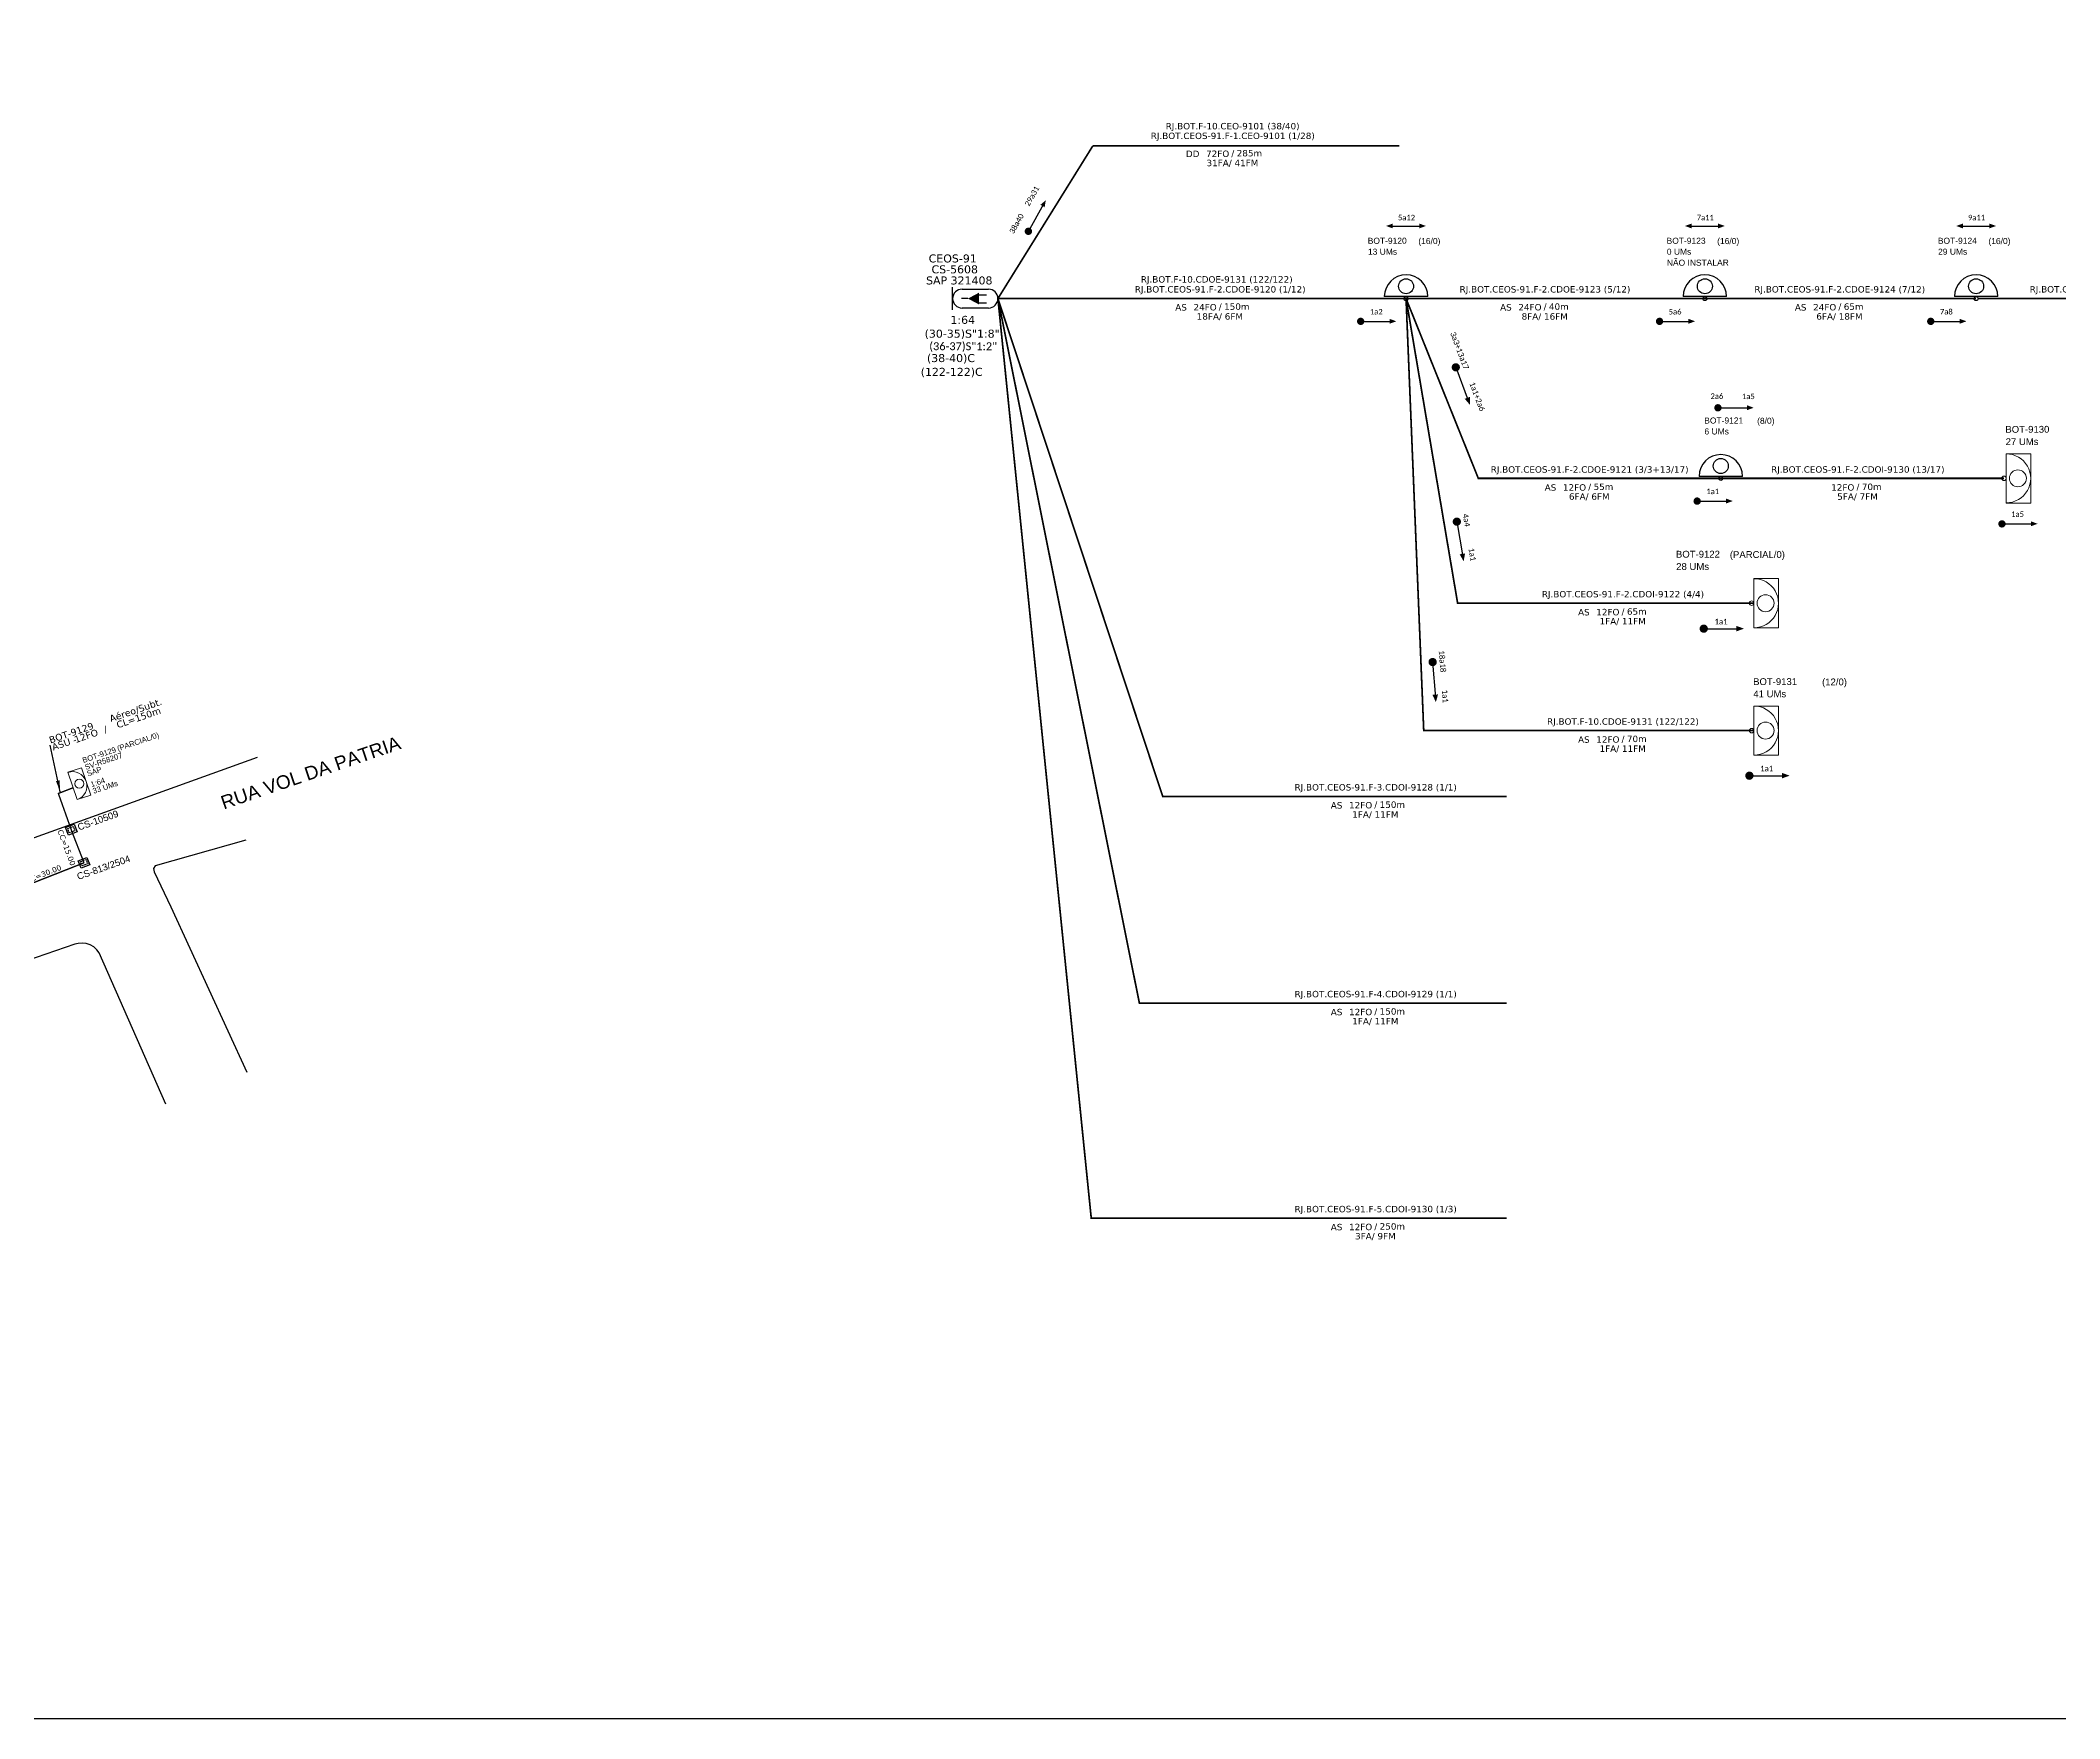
# Model space of a CAD drawing. Header units: metres. Extents: x 0 to 841, y 1 to 595.
# Drawn here: x 285.8 to 643.2, y 0.5 to 297.5 of the extents above; entities that cross this region are included whole.
import ezdxf
from ezdxf.enums import TextEntityAlignment as Align

# ---------------------------------------------------------------- set-up
doc = ezdxf.new("R2010")
doc.units = ezdxf.units.M
for name, color, linetype, lineweight in [("20.0-LEGENDA DOS CDO'S", 1, 'Continuous', 0), ('20.1-CDO_INTERIOR', 1, 'Continuous', 0), ('40.1-ETIQUETAS', 1, 'Continuous', 20)]:
    doc.layers.add(name, color=color, linetype=linetype, lineweight=lineweight)
for name, color, linetype in [('20.4-CEOS', 1, 'Continuous'), ('CAP a instalar', 1, 'Continuous'), ('celulas gpon', 7, 'Continuous'), ('label_cabos', 7, 'Continuous'), ('locais', 7, 'Continuous'), ('locais legendas', 7, 'Continuous'), ('QUADRA', 7, 'Continuous'), ('Segmento de Logradouro Texto', 238, 'Continuous'), ('SETA', 7, 'Continuous')]:
    doc.layers.add(name, color=color, linetype=linetype)
doc.styles.add('ARIAL', font='arial.ttf')
doc.styles.add('DIGICADE', font='arial.ttf')
doc.styles.add('siredit', font='verdana.ttf')
doc.styles.get("Standard").update_dxf_attribs({"font": 'arial.ttf'})
doc.linetypes.add('FENCELINE1', pattern='A,0.25,-0.1,[133,ltypeshp.shx,S=0.1,R=0,X=-0.1,Y=0],-0.1,1', length=1.45)
doc.dimstyles.new('CC', dxfattribs={"dimtxt": 1, "dimasz": 2, "dimexe": 0.18, "dimexo": 0.0625, "dimgap": 0.09, "dimtad": 0, "dimdec": 0, "dimrnd": 1, "dimzin": 0, "dimdsep": 46, "dimtxsty": 'siredit', "dimblk": 'NONE', "dimcen": 0, "dimse1": 1, "dimse2": 1, "dimsd1": 1, "dimsd2": 1, "dimclrt": 7, "dimadec": 0, "dimazin": 0, "dimtfac": 1, "dimtdec": 0, "dimtofl": 0, "dimtmove": 0, "dimatfit": 3, "dimfxl": 0, "dimtolj": 1, "dimtzin": 0, "dimarcsym": 0})

# ---------------------------------------------------------------- blocks, each defined once
blk = doc.blocks.new('_None')

msp = doc.modelspace()

# ---------------------------------------------------------------- linework, layer by layer
at = {"color": 8}
msp.add_line((584.25, 252.2, 0.01), (576.55, 252.2, 0.01), dxfattribs=at)
at = {"color": 7}
msp.add_lwpolyline([(0.35, 0.54), (841.35, 0.54), (841.35, 594.54), (0.35, 594.54)], close=True, dxfattribs=at)
at = {"elevation": 0.01}
for points in [[(460.5, 263.47, 0.648, 0.648, 1), (460.82, 264.04, 0.648, 0.648, 1)], [(519.16, 247.82, 0.648, 0.648, 1), (519.8, 247.82, 0.648, 0.648, 1)], [(572.05, 247.82, 0.648, 0.648, 1), (572.7, 247.82, 0.648, 0.648, 1)]]:
    msp.add_lwpolyline(points, format="xyseb", close=True, dxfattribs=at)
at = {"color": 7, "elevation": 0.01}
for points in [[(620.06, 247.82, 0.648, 0.648, 1), (620.71, 247.82, 0.648, 0.648, 1)], [(620.06, 247.82, 0.648, 0.648, 1), (620.71, 247.82, 0.648, 0.648, 1)], [(578.71, 216.01, 0.648, 0.648, 1), (579.36, 216.01, 0.648, 0.648, 1)]]:
    msp.add_lwpolyline(points, format="xyseb", close=True, dxfattribs=at)
at = {"const_width": 0.731, "elevation": 0.01}
for points in [[(536.19, 240.03, 1), (536.44, 239.35, 1)], [(536.44, 212.73, 1), (536.56, 212.01, 1)], [(579.84, 193.43, 1), (580.57, 193.43, 1)], [(587.92, 167.41, 1), (588.65, 167.41, 1)]]:
    msp.add_lwpolyline(points, format="xyb", close=True, dxfattribs=at)
msp.add_lwpolyline([(582.39, 232.52, 0.65, 0.65, 1), (583.04, 232.52, 0.65, 0.65, 1)], format="xyseb", close=True)
at = {"elevation": 0.01}
msp.add_lwpolyline([(578.75, 220.04), (593.52, 220.04)], dxfattribs=at)
at = {"color": 7}
msp.add_lwpolyline([(632.66, 211.98, 0.648, 0.648, 1), (633.31, 211.98, 0.648, 0.648, 1)], format="xyseb", close=True, dxfattribs=at)
at = {"color": 1, "const_width": 0.731, "elevation": 0.01}
msp.add_lwpolyline([(532.19, 187.89, 1), (532.24, 187.16, 1)], format="xyb", close=True, dxfattribs=at)
at = {"color": 8}
for centre, radius in [((580.4, 254.03, 0.01), 1.33), ((580.4, 251.85, 0.01), 0.357)]:
    msp.add_circle(centre, radius, dxfattribs=at)
msp.add_arc((580.4, 252.2, 0.01), 3.85, 0, 180, dxfattribs=at)
at = {"layer": '20.1-CDO_INTERIOR', "color": 8, "lineweight": 18}
msp.add_lwpolyline([(294.71, 163.99), (293.07, 168.82), (290.66, 168.01), (292.29, 163.18)], close=True, dxfattribs=at)
msp.add_circle((292.68, 166), 0.816, dxfattribs=at)
msp.add_arc((291.47, 165.59), 2.55, 288.6598, 108.6598, dxfattribs=at)
at = {"layer": '20.4-CEOS', "color": 5}
for p, q in [((448.92, 253.52, 0.01), (453.6, 253.52, 0.01)), ((453.6, 250.18, 0.01), (448.92, 250.18, 0.01))]:
    msp.add_line(p, q, dxfattribs=at)
at = {"layer": '20.4-CEOS', "color": 5, "elevation": 0.01}
for points in [[(447.25, 249.83), (447.25, 253.86)], [(449.97, 251.85), (448.84, 251.85)], [(451.81, 252.51), (453.24, 252.51)], [(451.81, 251.12), (453.24, 251.12)]]:
    msp.add_lwpolyline(points, dxfattribs=at)
msp.add_lwpolyline([(449.97, 251.85, 0, 2.06, 0), (451.9, 251.85, 2.06, 2.06, 0)], format="xyseb", dxfattribs=at)
at = {"layer": '20.4-CEOS', "color": 5}
for centre, start, end in [((448.92, 251.85, 0.01), 90, 270), ((453.6, 251.85, 0.01), 270, 90)]:
    msp.add_arc(centre, 1.67, start, end, dxfattribs=at)
at = {"layer": '40.1-ETIQUETAS', "color": 7}
msp.add_line((633.74, 215.69, 0.01), (633.74, 224.39, 0.01), dxfattribs=at)
at = {"layer": '40.1-ETIQUETAS', "color": 8}
msp.add_line((589.09, 193.59, 0.01), (589.09, 202.29, 0.01), dxfattribs=at)
at = {"layer": '40.1-ETIQUETAS', "color": 1}
msp.add_line((589.09, 171.04, 0.01), (589.09, 179.74, 0.01), dxfattribs=at)
at = {"layer": '40.1-ETIQUETAS', "color": 7, "elevation": 0.01}
msp.add_lwpolyline([(633.74, 224.39), (638.1, 224.39), (638.1, 215.67), (633.74, 215.67)], close=True, dxfattribs=at)
at = {"layer": '40.1-ETIQUETAS', "color": 8, "elevation": 0.01}
msp.add_lwpolyline([(589.09, 202.29), (593.44, 202.29), (593.44, 193.57), (589.09, 193.57)], close=True, dxfattribs=at)
at = {"layer": '40.1-ETIQUETAS', "color": 1, "elevation": 0.01}
msp.add_lwpolyline([(589.09, 179.74), (593.44, 179.74), (593.44, 171.02), (589.09, 171.02)], close=True, dxfattribs=at)
at = {"layer": '40.1-ETIQUETAS', "color": 7}
for centre, major_axis, start_param, end_param in [((633.74, 220.04, 0.01), (-3.07, 3.07), 2.356194, 5.497787), ((633.34, 220.04, 0.01), (-0.285, 0.285), 2.356194490191767, 8.639379797371353), ((635.81, 220.04, 0.01), (1.06, 1.06), 3.926991, 10.210176)]:
    msp.add_ellipse(centre, major_axis=major_axis, ratio=1, start_param=start_param, end_param=end_param, dxfattribs=at)
at = {"layer": '40.1-ETIQUETAS', "color": 8}
for centre, major_axis, start_param, end_param in [((589.09, 197.94, 0.01), (-3.07, 3.07), 2.356194, 5.497787), ((591.15, 197.94, 0.01), (1.06, 1.06), 3.926991, 10.210176)]:
    msp.add_ellipse(centre, major_axis=major_axis, ratio=1, start_param=start_param, end_param=end_param, dxfattribs=at)
at = {"layer": '40.1-ETIQUETAS', "color": 252, "true_color": 0x939598}
msp.add_ellipse((588.68, 197.94, 0.01), major_axis=(-0.285, 0.285), ratio=1, start_param=2.356194490191767, end_param=8.639379797371353, dxfattribs=at)
at = {"layer": '40.1-ETIQUETAS', "color": 1}
for centre, major_axis, start_param, end_param in [((589.09, 175.39, 0.01), (-3.07, 3.07), 2.356194, 5.497787), ((588.68, 175.39, 0.01), (-0.285, 0.285), 2.356194490191767, 8.639379797371353), ((591.15, 175.39, 0.01), (1.06, 1.06), 3.926991, 10.210176)]:
    msp.add_ellipse(centre, major_axis=major_axis, ratio=1, start_param=start_param, end_param=end_param, dxfattribs=at)
at = {"layer": 'CAP a instalar', "color": 7, "ltscale": 7, "const_width": 0.302, "elevation": 0.01}
for points in [[(455.27, 251.85), (472.08, 278.89)], [(526.35, 278.89), (472.08, 278.89)]]:
    msp.add_lwpolyline(points, dxfattribs=at)
at = {"layer": 'CAP a instalar', "color": 5, "linetype": 'FENCELINE1', "ltscale": 7, "const_width": 0.302, "elevation": 0.01}
msp.add_lwpolyline([(527.51, 251.85), (455.27, 251.85)], dxfattribs=at)
at = {"layer": 'CAP a instalar', "color": 8, "linetype": 'FENCELINE1', "ltscale": 7, "elevation": 0.01}
for points in [[(545.32, 163.75, 0.302, 0.302, 0), (484.44, 163.75, 0.302, 0.302, 0), (455.27, 251.85, 0.302, 0.302, 0)], [(545.32, 89.11, 0.302, 0.302, 0), (471.79, 89.11, 0.302, 0.302, 0), (455.27, 251.85, 0.302, 0.302, 0)], [(545.32, 127.16, 0.302, 0.302, 0), (480.31, 127.16, 0.302, 0.302, 0), (455.27, 251.85, 0.302, 0.302, 0)], [(589.09, 197.94, 0.302, 0.302, 0), (536.64, 197.94, 0.302, 0.302, 0), (527.51, 251.85, 0.302, 0.302, 0)]]:
    msp.add_lwpolyline(points, format="xyseb", dxfattribs=at)
at = {"layer": 'CAP a instalar', "color": 7, "linetype": 'FENCELINE1', "ltscale": 7, "const_width": 0.302, "elevation": 0.01}
for points in [[(580.4, 251.85), (527.51, 251.85)], [(628.41, 251.85), (580.04, 251.85)], [(677.14, 251.85), (628.77, 251.85)]]:
    msp.add_lwpolyline(points, dxfattribs=at)
at = {"layer": 'CAP a instalar', "color": 7, "linetype": 'FENCELINE1', "ltscale": 7, "elevation": 0.01}
msp.add_lwpolyline([(633.34, 220.04, 0.302, 0.302, 0), (540.3, 220.04, 0.302, 0.302, 0), (527.51, 251.85, 0.302, 0.302, 0)], format="xyseb", dxfattribs=at)
at = {"layer": 'CAP a instalar', "color": 1, "linetype": 'FENCELINE1', "ltscale": 7, "elevation": 0.01}
msp.add_lwpolyline([(589.09, 175.39, 0.302, 0.302, 0), (530.64, 175.39, 0.302, 0.302, 0), (527.51, 251.85, 0.302, 0.302, 0)], format="xyseb", dxfattribs=at)
at = {"layer": 'CAP a instalar', "color": 8, "linetype": 'FENCELINE1', "ltscale": 5, "const_width": 0.24}
for points in [[(291.45, 157.3), (288.97, 164.27), (291.58, 165.28)], [(293.52, 152), (291.45, 157.3)], [(245.57, 133.12), (293.52, 152)]]:
    msp.add_lwpolyline(points, dxfattribs=at)
at = {"layer": 'label_cabos', "color": 5}
msp.add_line((531.36, 252.2, 0.01), (523.65, 252.2, 0.01), dxfattribs=at)
at = {"layer": 'label_cabos', "color": 7}
for p, q in [((632.27, 252.2, 0.01), (624.56, 252.2, 0.01)), ((587.08, 220.39, 0.01), (579.37, 220.39, 0.01))]:
    msp.add_line(p, q, dxfattribs=at)
at = {"layer": 'label_cabos', "color": 5}
for centre, radius in [((527.51, 254.03, 0.01), 1.33), ((527.51, 251.85, 0.01), 0.357)]:
    msp.add_circle(centre, radius, dxfattribs=at)
at = {"layer": 'label_cabos', "color": 7}
for centre, radius in [((628.41, 254.03, 0.01), 1.33), ((628.41, 251.85, 0.01), 0.357), ((583.22, 222.22, 0.01), 1.33), ((583.22, 220.04, 0.01), 0.357)]:
    msp.add_circle(centre, radius, dxfattribs=at)
at = {"layer": 'label_cabos', "color": 5}
msp.add_arc((527.51, 252.2, 0.01), 3.85, 0, 180, dxfattribs=at)
at = {"layer": 'label_cabos', "color": 7}
for centre in [(628.41, 252.2, 0.01), (583.22, 220.39, 0.01)]:
    msp.add_arc(centre, 3.85, 0, 180, dxfattribs=at)
at = {"layer": 'locais', "color": 30}
for p, q in [((290.24, 158.22), (291.77, 158.81)), ((290.74, 156.9), (290.24, 158.22)), ((292.28, 157.49), (290.74, 156.9)), ((291.77, 158.81), (292.28, 157.49)), ((292.5, 152.37), (294.03, 152.96)), ((293.01, 151.06), (292.5, 152.37)), ((294.54, 151.65), (293.01, 151.06)), ((294.03, 152.96), (294.54, 151.65))]:
    msp.add_line(p, q, dxfattribs=at)
for points in [[(290.66, 157.94, 0), (290.62, 158.05, 0), (290.84, 158.13, 0)], [(290.83, 157.5, 0), (290.69, 157.85, 0)], [(291.14, 157.37, 0), (290.91, 157.28, 0), (290.87, 157.4, 0)], [(290.94, 158.17, 0), (291.29, 158.31, 0)], [(291.58, 157.54, 0), (291.23, 157.4, 0)], [(291.38, 158.34, 0), (291.6, 158.43, 0), (291.64, 158.32, 0)], [(291.68, 158.23, 0), (291.81, 157.87, 0)], [(291.85, 157.78, 0), (291.9, 157.66, 0), (291.68, 157.58, 0)], [(292.92, 152.1, 0), (292.88, 152.2, 0), (293.1, 152.29, 0)], [(293.09, 151.65, 0), (292.96, 152, 0)], [(293.4, 151.52, 0), (293.18, 151.44, 0), (293.13, 151.56, 0)], [(293.2, 152.33, 0), (293.55, 152.46, 0)], [(293.85, 151.7, 0), (293.49, 151.56, 0)], [(293.65, 152.5, 0), (293.87, 152.58, 0), (293.91, 152.48, 0)], [(293.94, 152.38, 0), (294.08, 152.03, 0)], [(294.11, 151.94, 0), (294.16, 151.82, 0), (293.94, 151.73, 0)]]:
    msp.add_polyline3d(points, dxfattribs=at)
at = {"layer": 'QUADRA', "color": 3}
for p, q in [((256.26, 146.2), (324.22, 170.69)), ((322.18, 156.02), (306.09, 151.49)), ((306.09, 151.49), (305.84, 150.98)), ((305.84, 150.98), (305.93, 150.38)), ((305.93, 150.38), (308.86, 144.2)), ((308.86, 144.2), (322.32, 114.92)), ((291.87, 137.58), (85.08, 66.86)), ((292.47, 137.72), (291.87, 137.58)), ((293.19, 137.78), (292.47, 137.72)), ((293.92, 137.69), (293.19, 137.78)), ((294.61, 137.46), (293.92, 137.69)), ((295.24, 137.1), (294.61, 137.46)), ((295.77, 136.62), (295.24, 137.1)), ((296.18, 136.07), (295.77, 136.62)), ((308.02, 109.29), (296.18, 136.07))]:
    msp.add_line(p, q, dxfattribs=at)
at = {"layer": 'SETA', "elevation": 0.01}
for points in [[(460.66, 263.75), (463.39, 268.61)], [(524.72, 264.69), (530.29, 264.69)], [(577.61, 264.69), (583.18, 264.69)], [(519.48, 247.82), (525.05, 247.82)], [(572.37, 247.82), (577.94, 247.82)], [(536.32, 239.69), (538.53, 233.81)], [(536.5, 212.37), (537.55, 206.17)], [(580.21, 193.43), (586.49, 193.43)], [(588.28, 167.41), (594.57, 167.41)]]:
    msp.add_lwpolyline(points, dxfattribs=at)
at = {"layer": 'SETA', "color": 7, "elevation": 0.01}
for points in [[(625.63, 264.69), (631.2, 264.69)], [(620.39, 247.82), (625.96, 247.82)], [(620.39, 247.82), (625.96, 247.82)], [(579.04, 216.01), (584.61, 216.01)]]:
    msp.add_lwpolyline(points, dxfattribs=at)
at = {"layer": 'SETA'}
msp.add_lwpolyline([(582.71, 232.52), (588.3, 232.52)], dxfattribs=at)
at = {"layer": 'SETA', "color": 7}
msp.add_lwpolyline([(632.98, 211.98), (638.56, 211.98)], dxfattribs=at)
at = {"layer": 'SETA', "color": 1, "elevation": 0.01}
msp.add_lwpolyline([(532.22, 187.52), (532.71, 181.26)], dxfattribs=at)
at = {"layer": 'SETA'}
for points in [[(462.79, 268.44, 0.01), (463.75, 269.26, 0.01), (463.54, 268.01, 0.01)], [(525.17, 265.13, 0.01), (523.98, 264.7, 0.01), (525.17, 264.27, 0.01)], [(529.84, 265.13, 0.01), (531.03, 264.7, 0.01), (529.84, 264.27, 0.01)], [(578.06, 265.13, 0.01), (576.87, 264.7, 0.01), (578.06, 264.27, 0.01)], [(582.74, 265.13, 0.01), (583.93, 264.7, 0.01), (582.74, 264.27, 0.01)], [(524.6, 248.26, 0.01), (525.79, 247.83, 0.01), (524.6, 247.4, 0.01)], [(577.5, 248.26, 0.01), (578.68, 247.83, 0.01), (577.5, 247.4, 0.01)], [(538.81, 234.46, 0.01), (538.83, 233.03, 0.01), (537.9, 234.11, 0.01)], [(587.85, 232.97), (589.04, 232.53), (587.85, 232.1)], [(537.96, 206.75, 0.01), (537.7, 205.35, 0.01), (537, 206.59, 0.01)], [(585.99, 193.92, 0.01), (587.33, 193.44, 0.01), (585.99, 192.95, 0.01)], [(594.06, 167.91, 0.01), (595.4, 167.42, 0.01), (594.06, 166.94, 0.01)]]:
    msp.add_solid(points, dxfattribs=at)
at = {"layer": 'SETA', "color": 7}
for points in [[(626.07, 265.13, 0.01), (624.89, 264.7, 0.01), (626.07, 264.27, 0.01)], [(630.75, 265.13, 0.01), (631.94, 264.7, 0.01), (630.75, 264.27, 0.01)], [(625.51, 248.26, 0.01), (626.7, 247.83, 0.01), (625.51, 247.4, 0.01)], [(625.51, 248.26, 0.01), (626.7, 247.83, 0.01), (625.51, 247.4, 0.01)], [(584.16, 216.45, 0.01), (585.35, 216.02, 0.01), (584.16, 215.59, 0.01)], [(638.11, 212.43), (639.3, 211.99), (638.11, 211.56)]]:
    msp.add_solid(points, dxfattribs=at)
at = {"layer": 'SETA', "color": 1}
msp.add_solid([(533.17, 181.8, 0.01), (532.79, 180.43, 0.01), (532.19, 181.72, 0.01)], dxfattribs=at)

# ---------------------------------------------------------------- texts
at = {"attachment_point": 5}
for s, insert, char_height, width, rotation in [('{\\fCalibri|b0|i0|c0|p34;\\C7;29a31}', (461.3, 269.98, 0.01), 0.972, 16.4325, 60.6401), ('{\\fCalibri|b0|i0|c0|p34;\\C7;38a40}', (458.57, 265.11, 0.01), 0.972, 16.4325, 60.6401), ('{\\fCalibri|b0|i0|c0|p34;3a3+13a17}', (536.99, 242.63, 0.01), 0.9941, 18.537, 290.6025), ('{\\fCalibri|b0|i0|c0|p34;1a1+2a6}', (540.1, 234.5, 0.01), 0.9941, 18.537, 290.6025), ('{\\fCalibri|b0|i0|c0|p34;\\C7;4a4}', (538.2, 212.64, 0.01), 0.9941, 18.537, 279.6485), ('{\\fCalibri|b0|i0|c0|p34;\\C7;1a1}', (539.23, 206.55, 0.01), 0.9941, 18.537, 279.6485)]:
    msp.add_mtext(s, dxfattribs=dict(at, insert=insert, char_height=char_height, width=width, rotation=rotation))
for s, insert, char_height, width in [('{\\fCalibri|b0|i0|c0|p34;\\C7;5a12}', (527.59, 266.18, 0.01), 0.972, 16.4325), ('{\\fCalibri|b0|i0|c0|p34;\\C7;7a11}', (580.48, 266.18, 0.01), 0.972, 16.4325), ('{\\fCalibri|b0|i0|c0|p34;\\C7;1a2}', (522.24, 249.52, 0.01), 0.972, 16.4325), ('{\\fCalibri|b0|i0|c0|p34;\\C7;5a6}', (575.13, 249.52, 0.01), 0.972, 16.4325), ('{\\fCalibri|b0|i0|c0|p34;\\C7;2a6}', (582.53, 234.58), 0.975, 16.4832), ('{\\fCalibri|b0|i0|c0|p34;\\C7;1a5}', (588.09, 234.54), 0.975, 16.4832), ('{\\fCalibri|b0|i0|c0|p34;\\C7;1a1}', (583.27, 194.68, 0.01), 0.9941, 18.537), ('{\\fCalibri|b0|i0|c0|p34;\\C7;1a1}', (591.34, 168.67, 0.01), 0.9941, 18.537)]:
    msp.add_mtext(s, dxfattribs=dict(at, insert=insert, char_height=char_height, width=width))
at = {"color": 7, "char_height": 0.972, "width": 16.4325, "attachment_point": 5}
for s, insert in [('{\\fCalibri|b0|i0|c0|p34;\\C7;9a11}', (628.49, 266.18, 0.01)), ('{\\fCalibri|b0|i0|c0|p34;\\C7;7a8}', (623.14, 249.52, 0.01)), ('{\\fCalibri|b0|i0|c0|p34;\\C7;1a1}', (581.79, 217.72, 0.01)), ('{\\fCalibri|b0|i0|c0|p34;1a5}', (635.74, 213.69))]:
    msp.add_mtext(s, dxfattribs=dict(at, insert=insert))
at = {"color": 5, "insert": (449.12, 243.26, 0.01), "char_height": 1.4045, "width": 23.745, "attachment_point": 5}
msp.add_mtext('{\\fCalibri|b0|i0|c0|p34;(36-37)S"1:2"}', dxfattribs=at)
at = {"color": 1, "char_height": 0.9941, "width": 18.537, "attachment_point": 5, "rotation": 274.5184}
for s, insert in [('{\\fCalibri|b0|i0|c0|p34;18a18}', (533.93, 187.65, 0.01)), ('{\\fCalibri|b0|i0|c0|p34;\\C1;1a1}', (534.42, 181.48, 0.01))]:
    msp.add_mtext(s, dxfattribs=dict(at, insert=insert))
at = {"layer": "20.0-LEGENDA DOS CDO'S", "color": 5, "style": 'ARIAL'}
for s, p in [('BOT-9120', (520.73, 261.54, 0.01)), ('13 UMs', (520.77, 259.61, 0.01))]:
    msp.add_text(s, height=1.071, rotation=0.118, dxfattribs=at).set_placement(p)
msp.add_text('    (16/0)', height=1.071, rotation=0.118, dxfattribs=at).set_placement((530.81, 261.49, 0.01), align=Align.CENTER)
at = {"layer": "20.0-LEGENDA DOS CDO'S", "color": 8, "style": 'ARIAL'}
for s, height, rotation, p in [('BOT-9123', 1.071, 0.118, (573.63, 261.54, 0.01)), ('0 UMs', 1.071, 0.118, (573.67, 259.61, 0.01)), ('NÃO INSTALAR', 1.0707, 0.118, (573.67, 257.66, 0.01)), ('28 UMs', 1.208, 0.118, (575.33, 203.82, 0.01)), ('BOT-9122', 1.208, 0.118, (575.28, 206, 0.01)), ('BOT-9129', 0.96, 18.6598, (293.41, 169.65)), ('SV-R58207', 0.96, 18.6598, (293.83, 168.42)), ('SAP', 0.96, 18.6598, (294.2, 167.29)), ('1:64', 0.96, 18.6598, (294.85, 165.37)), ('33 UMs', 0.96, 18.6598, (295.24, 164.21))]:
    msp.add_text(s, height=height, rotation=rotation, dxfattribs=at).set_placement(p)
for s, height, rotation, p in [('    (16/0)', 1.071, 0.118, (583.7, 261.49, 0.01)), ('             (PARCIAL/0)', 1.2078, 0.118, (586.65, 205.94, 0.01)), ('      (PARCIAL/0)', 0.96, 18.6598, (302.17, 172.62))]:
    msp.add_text(s, height=height, rotation=rotation, dxfattribs=at).set_placement(p, align=Align.CENTER)
at = {"layer": "20.0-LEGENDA DOS CDO'S", "color": 7, "style": 'ARIAL'}
for s, height, p in [('BOT-9124', 1.071, (621.64, 261.54, 0.01)), ('29 UMs', 1.071, (621.68, 259.61, 0.01)), ('6 UMs', 1.071, (580.33, 227.8, 0.01)), ('BOT-9121', 1.071, (580.29, 229.73, 0.01)), ('BOT-9130', 1.208, (633.59, 228.1, 0.01)), ('27 UMs', 1.208, (633.64, 225.92, 0.01))]:
    msp.add_text(s, height=height, rotation=0.118, dxfattribs=at).set_placement(p)
for s, p in [('    (16/0)', (631.71, 261.49, 0.01)), ('    (8/0)', (590.36, 229.68, 0.01))]:
    msp.add_text(s, height=1.071, rotation=0.118, dxfattribs=at).set_placement(p, align=Align.CENTER)
at = {"layer": "20.0-LEGENDA DOS CDO'S", "color": 1, "style": 'ARIAL'}
for s, p in [('41 UMs', (588.98, 181.28, 0.01)), ('BOT-9131', (588.94, 183.45, 0.01))]:
    msp.add_text(s, height=1.208, rotation=0.118, dxfattribs=at).set_placement(p)
msp.add_text('             (12/0)', height=1.2078, rotation=0.118, dxfattribs=at).set_placement((600.3, 183.4, 0.01), align=Align.CENTER)
at = {"layer": '20.4-CEOS', "color": 5, "style": 'siredit'}
for s, height, p in [('CEOS-91', 1.414, (447.27, 259.66, 0.01)), ('CS-5608', 1.414, (447.63, 257.73, 0.01)), ('SAP 321408', 1.414, (448.43, 255.77, 0.01)), ('1:64', 1.414, (449.04, 248.79, 0.01)), ('(30-35)S"1:8"', 1.4143, (448.94, 246.35, 0.01)), ('(38-40)C', 1.414, (446.96, 242.03, 0.01))]:
    msp.add_text(s, height=height, dxfattribs=at).set_placement(p, align=Align.TOP_CENTER)
at = {"layer": '20.4-CEOS', "color": 1, "style": 'siredit'}
msp.add_text('(122-122)C', height=1.414, dxfattribs=at).set_placement((447.09, 239.59, 0.01), align=Align.TOP_CENTER)
at = {"layer": '40.1-ETIQUETAS', "color": 7, "style": 'siredit'}
for s, height, p in [('RJ.BOT.F-10.CEO-9101 (38/40)', 1.1337, (496.81, 282.37, 0.01)), ('RJ.BOT.CEOS-91.F-1.CEO-9101 (1/28)', 1.1337, (496.84, 280.65, 0.01)), ('31FA/ 41FM', 1.134, (496.78, 275.85, 0.01)), ('RJ.BOT.CEOS-91.F-2.CDOE-9120 (1/12)', 1.1337, (494.61, 253.49, 0.01)), ('RJ.BOT.CEOS-91.F-2.CDOE-9123 (5/12)', 1.1337, (552.1, 253.49, 0.01)), ('RJ.BOT.CEOS-91.F-2.CDOE-9124 (7/12)', 1.1337, (604.27, 253.49, 0.01)), ('RJ.BOT.CEOS-91.F-2.CDOE-9125 (9/12)', 1.1337, (653, 253.49, 0.01)), ('8FA/ 16FM', 1.134, (552.05, 248.69, 0.01)), ('6FA/ 18FM', 1.134, (604.22, 248.69, 0.01)), ('RJ.BOT.CEOS-91.F-2.CDOE-9121 (3/3+13/17)', 1.1337, (560, 221.61, 0.01)), ('RJ.BOT.CEOS-91.F-2.CDOI-9130 (13/17)', 1.1337, (607.47, 221.61, 0.01)), ('6FA/ 6FM', 1.134, (559.94, 216.81, 0.01)), ('5FA/ 7FM', 1.134, (607.42, 216.81, 0.01))]:
    msp.add_text(s, height=height, dxfattribs=at).set_placement(p, align=Align.MIDDLE_CENTER)
for s, height, p in [('DD', 1.134, (490.94, 277.46, 0.01)), ('72FO', 1.134, (496.22, 277.48, 0.01)), ('/', 1.13, (497.11, 277.58, 0.01)), ('AS', 1.134, (488.71, 250.3, 0.01)), ('24FO', 1.134, (493.99, 250.32, 0.01)), ('/', 1.13, (494.88, 250.43, 0.01)), ('AS', 1.134, (546.21, 250.3, 0.01)), ('24FO', 1.134, (551.49, 250.32, 0.01)), ('/', 1.13, (552.38, 250.43, 0.01)), ('AS', 1.134, (598.38, 250.3, 0.01)), ('24FO', 1.134, (603.66, 250.32, 0.01)), ('/', 1.13, (604.55, 250.43, 0.01)), ('AS', 1.134, (554.1, 218.42, 0.01)), ('12FO', 1.134, (559.38, 218.43, 0.01)), ('/', 1.13, (560.27, 218.54, 0.01)), ('12FO', 1.134, (606.86, 218.43, 0.01)), ('/', 1.13, (607.75, 218.54, 0.01))]:
    msp.add_text(s, height=height, dxfattribs=at).set_placement(p, align=Align.MIDDLE_RIGHT)
for s, p in [('285m', (497.54, 277.58, 0.01)), ('150m', (495.31, 250.43, 0.01)), ('40m', (552.8, 250.43, 0.01)), ('65m', (604.98, 250.43, 0.01)), ('55m', (560.7, 218.54, 0.01)), ('70m', (608.18, 218.54, 0.01))]:
    msp.add_text(s, height=1.134, dxfattribs=at).set_placement(p, align=Align.MIDDLE_LEFT)
at = {"layer": '40.1-ETIQUETAS', "style": 'siredit'}
for s, height, p in [('RJ.BOT.F-10.CDOE-9131 (122/122)', 1.1337, (494, 255.25, 0.01)), ('18FA/ 6FM', 1.134, (494.55, 248.69, 0.01))]:
    msp.add_text(s, height=height, dxfattribs=at).set_placement(p, align=Align.MIDDLE_CENTER)
at = {"layer": '40.1-ETIQUETAS', "color": 8, "style": 'siredit'}
for s, height, p in [('RJ.BOT.CEOS-91.F-2.CDOI-9122 (4/4)', 1.1337, (565.9, 199.54, 0.01)), ('1FA/ 11FM', 1.134, (565.85, 194.74, 0.01)), ('RJ.BOT.CEOS-91.F-3.CDOI-9128 (1/1)', 1.1337, (522.13, 165.36, 0.01)), ('1FA/ 11FM', 1.134, (522.08, 160.56, 0.01)), ('RJ.BOT.CEOS-91.F-4.CDOI-9129 (1/1)', 1.1337, (522.13, 128.77, 0.01)), ('1FA/ 11FM', 1.134, (522.08, 123.97, 0.01)), ('RJ.BOT.CEOS-91.F-5.CDOI-9130 (1/3)', 1.1337, (522.13, 90.72, 0.01)), ('3FA/ 9FM', 1.134, (522.08, 85.92, 0.01))]:
    msp.add_text(s, height=height, dxfattribs=at).set_placement(p, align=Align.MIDDLE_CENTER)
for s, height, p in [('AS', 1.134, (560.01, 196.35, 0.01)), ('12FO', 1.134, (565.28, 196.37, 0.01)), ('/', 1.13, (566.18, 196.47, 0.01)), ('AS', 1.134, (516.24, 162.17, 0.01)), ('12FO', 1.134, (521.52, 162.19, 0.01)), ('/', 1.13, (522.41, 162.29, 0.01)), ('AS', 1.134, (516.24, 125.58, 0.01)), ('12FO', 1.134, (521.52, 125.59, 0.01)), ('/', 1.13, (522.41, 125.7, 0.01)), ('AS', 1.134, (516.24, 87.53, 0.01)), ('12FO', 1.134, (521.52, 87.55, 0.01)), ('/', 1.13, (522.41, 87.65, 0.01))]:
    msp.add_text(s, height=height, dxfattribs=at).set_placement(p, align=Align.MIDDLE_RIGHT)
for s, p in [('65m', (566.6, 196.47, 0.01)), ('150m', (522.84, 162.29, 0.01)), ('150m', (522.84, 125.7, 0.01)), ('250m', (522.84, 87.65, 0.01))]:
    msp.add_text(s, height=1.134, dxfattribs=at).set_placement(p, align=Align.MIDDLE_LEFT)
at = {"layer": '40.1-ETIQUETAS', "color": 1, "style": 'siredit'}
for s, height, p in [('RJ.BOT.F-10.CDOE-9131 (122/122)', 1.1337, (565.9, 177, 0.01)), ('1FA/ 11FM', 1.134, (565.85, 172.2, 0.01))]:
    msp.add_text(s, height=height, dxfattribs=at).set_placement(p, align=Align.MIDDLE_CENTER)
for s, height, p in [('AS', 1.134, (560.01, 173.81, 0.01)), ('12FO', 1.134, (565.28, 173.82, 0.01)), ('/', 1.13, (566.18, 173.93, 0.01))]:
    msp.add_text(s, height=height, dxfattribs=at).set_placement(p, align=Align.MIDDLE_RIGHT)
msp.add_text('70m', height=1.134, dxfattribs=at).set_placement((566.6, 173.93, 0.01), align=Align.MIDDLE_LEFT)
at = {"layer": 'celulas gpon', "style": 'siredit'}
for s, height, rotation, p in [('CC=15.00', 0.96, 290.6793, (288.79, 157.66)), ('CC=30.00', 0.957, 21.6263, (283.4, 148.34))]:
    msp.add_text(s, height=height, rotation=rotation, dxfattribs=at).set_placement(p)
at = {"layer": 'label_cabos', "style": 'siredit'}
for s, p in [('Aéreo/Subt.', (302.65, 179.02)), ('CL=150m', (303.18, 177.68)), ('BOT-9129', (291.26, 174.99)), ('12FO', (293.89, 174.44)), ('/', (297.32, 175.64)), ('ASU -', (290, 173.14))]:
    msp.add_text(s, height=1.2, rotation=18.9319, dxfattribs=at).set_placement(p, align=Align.MIDDLE_CENTER)
at = {"layer": 'locais legendas', "color": 30}
for s, p in [('CS-10509', (292.62, 157.69)), ('CS-813/2504', (292.51, 148.95))]:
    msp.add_text(s, height=1.2, rotation=19.4641, dxfattribs=at).set_placement(p)
at = {"layer": 'Segmento de Logradouro Texto', "color": 5, "linetype": 'Continuous', "insert": (317.46, 163.69), "char_height": 2.4, "width": 54.8262, "attachment_point": 1, "rotation": 18.8782, "style": 'DIGICADE'}
msp.add_mtext('RUA VOL DA PATRIA ', dxfattribs=at)

# ---------------------------------------------------------------- leaders
at = {"layer": 'label_cabos'}
msp.add_leader([(289.29, 164.58), (287.51, 172.82)], dimstyle='CC', override={"dimgap": 0.09, "dimtad": 0}, dxfattribs=at)

doc.saveas('drawing.dxf')
